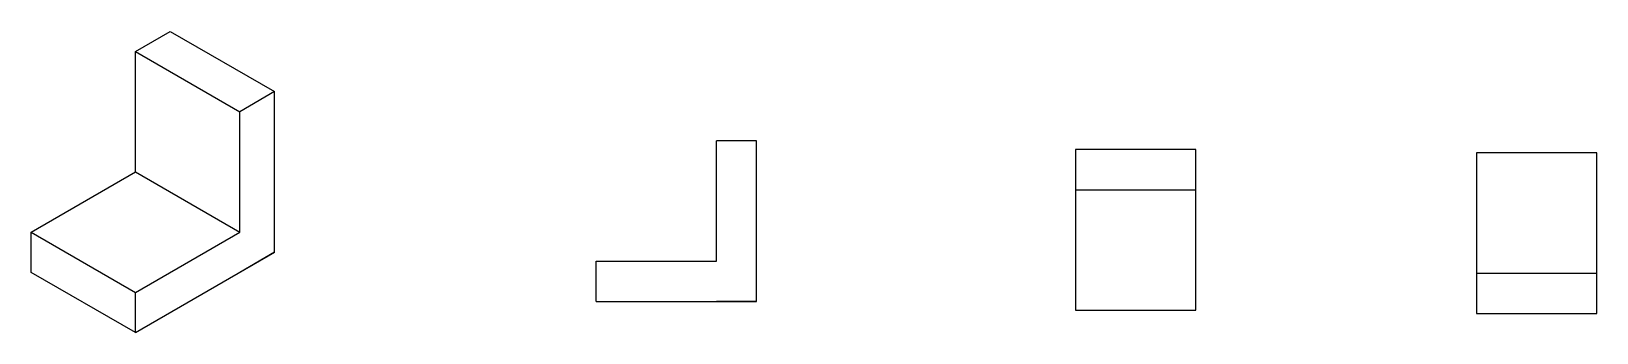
# Model space of a CAD drawing. Header units: millimetres. Extents: x 3623 to 4013, y 1142 to 1217.
import ezdxf

# ---------------------------------------------------------------- set-up
doc = ezdxf.new("R2010")
doc.units = ezdxf.units.MM

msp = doc.modelspace()

# ---------------------------------------------------------------- linework, layer by layer
for p, q in [((3648.95, 1212.38), (3657.61, 1217.38)), ((3657.61, 1217.38), (3683.59, 1202.38)), ((3648.95, 1182.38), (3648.95, 1212.38)), ((3648.95, 1182.38), (3648.95, 1212.38)), ((3648.95, 1212.38), (3674.93, 1197.38)), ((3683.59, 1202.38), (3674.93, 1197.38)), ((3683.59, 1162.38), (3683.59, 1202.38)), ((3674.93, 1167.38), (3674.93, 1197.38)), ((3803.77, 1190.16), (3793.77, 1190.16)), ((3793.77, 1160.16), (3793.77, 1190.16)), ((3803.77, 1150.16), (3803.77, 1190.16)), ((3883.34, 1187.97), (3883.34, 1147.97)), ((3913.34, 1187.97), (3883.34, 1187.97)), ((3883.34, 1187.97), (3883.34, 1177.97)), ((3913.34, 1147.97), (3913.34, 1187.97)), ((3983.25, 1187.15), (3983.25, 1147.15)), ((4013.25, 1187.15), (3983.25, 1187.15)), ((3983.25, 1187.15), (3983.25, 1157.15)), ((4013.25, 1147.15), (4013.25, 1187.15)), ((3622.97, 1167.38), (3648.95, 1182.38)), ((3648.95, 1182.38), (3674.93, 1167.38)), ((3883.34, 1177.97), (3913.34, 1177.97)), ((3622.97, 1157.38), (3622.97, 1167.38)), ((3622.97, 1157.38), (3622.97, 1167.38)), ((3622.97, 1157.38), (3622.97, 1167.38)), ((3622.97, 1167.38), (3648.95, 1152.38)), ((3648.95, 1152.38), (3674.93, 1167.38)), ((3648.95, 1142.38), (3683.59, 1162.38)), ((3648.95, 1142.38), (3683.59, 1162.38)), ((3683.59, 1162.38), (3674.93, 1157.38)), ((3763.77, 1150.16), (3763.77, 1160.16)), ((3763.77, 1160.16), (3793.77, 1160.16)), ((3648.95, 1142.38), (3622.97, 1157.38)), ((3648.95, 1142.38), (3622.97, 1157.38)), ((3983.25, 1157.15), (4013.25, 1157.15)), ((3648.95, 1142.38), (3648.95, 1152.38)), ((3648.95, 1142.38), (3648.95, 1152.38)), ((3763.77, 1150.16), (3803.77, 1150.16)), ((3803.77, 1150.16), (3793.77, 1150.16)), ((3883.34, 1147.97), (3913.34, 1147.97)), ((3983.25, 1147.15), (4013.25, 1147.15))]:
    msp.add_line(p, q)

doc.saveas('drawing.dxf')
